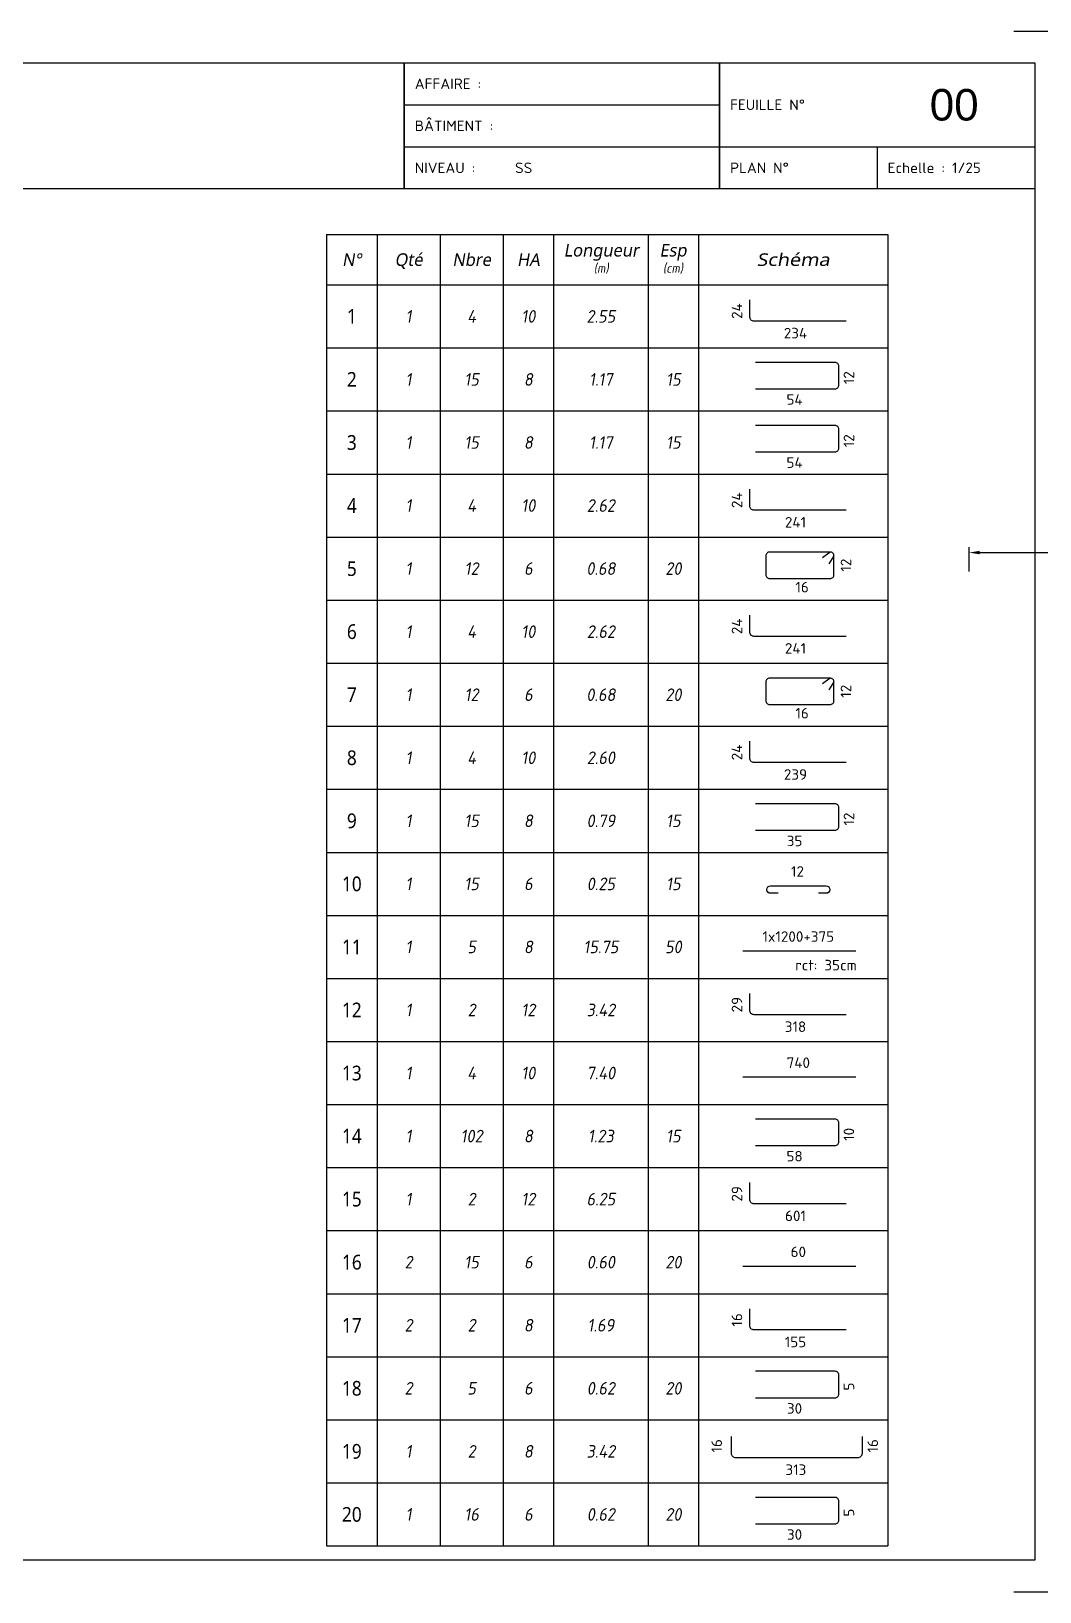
# Model space of a CAD drawing. Extents: x -10329 to 23244, y -15032 to -6928.
# Drawn here: x 16602 to 17082, y -9140 to -8398 of the extents above; entities that cross this region are included whole.
import ezdxf
from ezdxf.enums import TextEntityAlignment as Align

# ---------------------------------------------------------------- set-up
doc = ezdxf.new("R2010")
doc.units = 0
doc.layers.get('Defpoints').update_dxf_attribs({"color": 53})
for name, color, linetype in [('Format A4 - Ech 1.25 - Horizontal$0$PYC-CARTOUCHE', 7, 'Continuous'), ('PYC_Cotation', 11, 'Continuous'), ('Texte armatures', 7, 'Continuous')]:
    doc.layers.add(name, color=color, linetype=linetype)
doc.styles.add('Format A3 - Ech 1.25 - Horizontal$0$ARIAL', font='ARIAL.TTF')
doc.styles.add('Format A3 - Ech 1.25 - Horizontal$0$schéma', font='simplex.shx')
doc.styles.add('SGI_Tex_Cotes', font='ARIALN.TTF')
doc.styles.add('Tableau', font='romans.shx', dxfattribs={"width": 0.9, "oblique": 10})
doc.styles.add('Tableau2', font='trebuc.TTF', dxfattribs={"width": 0.9, "oblique": 10})
doc.dimstyles.new('SGI_Cot_Secondaire_25', dxfattribs={"dimscale": 0.5, "dimtxt": 15, "dimasz": 10, "dimexe": 5, "dimexo": 0, "dimgap": 3, "dimtad": 1, "dimdsep": 46, "dimtxsty": 'SGI_Tex_Cotes', "dimcen": 0, "dimclrd": 7, "dimclre": 7, "dimclrt": 7, "dimaunit": 2, "dimazin": 0, "dimtfac": 1, "dimtmove": 0, "dimatfit": 3, "dimfxl": 18, "dimfxlon": 1, "dimtolj": 1, "dimtzin": 0, "dimlwd": 25, "dimlwe": 25, "dimarcsym": 0})

# ---------------------------------------------------------------- blocks, each defined once
blk = doc.blocks.new('Designationbn')
for p, q in [((0, 24), (267, 24)), ((0, 24), (0, 0)), ((24, 24), (24, 0)), ((54, 24), (54, 0)), ((84, 24), (84, 0)), ((108, 24), (108, 0)), ((153, 24), (153, 0)), ((177, 24), (177, 0)), ((267, 24), (267, 0)), ((0, 0), (267, 0))]:
    blk.add_line(p, q)
at = {"style": 'Tableau2', "oblique": 10}
for s, p in [('N°', (12, 12)), ('Qté', (39, 12)), ('Nbre', (69, 12)), ('HA', (96, 12)), ('Longueur', (130.68, 16.49)), ('Esp', (164.83, 16.49))]:
    blk.add_text(s, height=6, dxfattribs=at).set_placement(p, align=Align.MIDDLE_CENTER)
at = {"oblique": 10}
for s, height, style, width, p in [('Schéma', 6, 'Tableau2', 1.2, (222, 12)), ('(m)', 4.5, 'Tableau', 0.9, (130.68, 7.96)), ('(cm)', 4.5, 'Tableau', 0.9, (164.83, 7.96))]:
    blk.add_text(s, height=height, dxfattribs=dict(at, style=style, width=width)).set_placement(p, align=Align.MIDDLE_CENTER)
blk = doc.blocks.new('1cr90bn')
for p, q in [((0, 0), (0, -30)), ((0, 0), (267, 0)), ((24, 0), (24, -30)), ((54, 0), (54, -30)), ((84, 0), (84, -30)), ((108, 0), (108, -30)), ((153, 0), (153, -30)), ((177, 0), (177, -30)), ((267, 0), (267, -30)), ((0, -30), (267, -30))]:
    blk.add_line(p, q)
blk.add_lwpolyline([(247.2, -17.25), (203.4, -17.25, -0.414214), (201.3, -15.15), (201.3, -7.14)], format="xyb")
at = {"style": 'Tableau2', "width": 0.9}
blk.add_attdef('NUMERO', text='', height=7, dxfattribs=at).set_placement((12, -15), align=Align.MIDDLE_CENTER)
at = {"style": 'Tableau', "oblique": 10, "width": 0.9}
for tag, p in [('QUANTITE', (39, -15)), ('NOMBRE', (69, -15)), ('DIAMETRE', (96, -15)), ('LONGUEUR', (130.5, -15)), ('ESPACEMENTS', (165, -15))]:
    blk.add_attdef(tag, text='', height=6, dxfattribs=at).set_placement(p, align=Align.MIDDLE_CENTER)
at = {"style": 'Tableau'}
blk.add_attdef('L1', text='', height=5, rotation=90, dxfattribs=at).set_placement((195.26, -12.47), align=Align.MIDDLE_CENTER)
blk.add_attdef('L2', text='', height=5, dxfattribs=at).set_placement((223.1, -22.96), align=Align.MIDDLE_CENTER)
blk = doc.blocks.new('Ubn')
for p, q in [((0, 0), (0, -30)), ((0, 0), (267, 0)), ((24, 0), (24, -30)), ((54, 0), (54, -30)), ((84, 0), (84, -30)), ((108, 0), (108, -30)), ((153, 0), (153, -30)), ((177, 0), (177, -30)), ((267, 0), (267, -30)), ((0, -30), (267, -30))]:
    blk.add_line(p, q)
blk.add_lwpolyline([(204.1, -19.5), (241.9, -19.5, 0.414214), (243.7, -17.7), (243.7, -8.7, 0.414214), (241.9, -6.9), (204.1, -6.9)], format="xyb")
at = {"style": 'Tableau2', "width": 0.9}
blk.add_attdef('NUMERO', text='', height=7, dxfattribs=at).set_placement((12, -15), align=Align.MIDDLE_CENTER)
at = {"style": 'Tableau', "oblique": 10, "width": 0.9}
for tag, p in [('QUANTITE', (39, -15)), ('NOMBRE', (69, -15)), ('DIAMETRE', (96, -15)), ('LONGUEUR', (130.5, -15)), ('ESPACEMENTS', (165, -15))]:
    blk.add_attdef(tag, text='', height=6, dxfattribs=at).set_placement(p, align=Align.MIDDLE_CENTER)
at = {"style": 'Tableau'}
blk.add_attdef('L3', text='', height=5, rotation=90, dxfattribs=at).set_placement((248.52, -14.17), align=Align.MIDDLE_CENTER)
blk.add_attdef('L2', text='', height=5, dxfattribs=at).set_placement((222.66, -24.57), align=Align.MIDDLE_CENTER)
blk = doc.blocks.new('Cadrebn')
for p, q in [((0, 0), (0, -30)), ((0, 0), (267, 0)), ((24, 0), (24, -30)), ((54, 0), (54, -30)), ((84, 0), (84, -30)), ((108, 0), (108, -30)), ((153, 0), (153, -30)), ((177, 0), (177, -30)), ((267, 0), (267, -30)), ((239.62, -7.11), (236.03, -9.84)), ((241.42, -8.91), (238.94, -12.67)), ((0, -30), (267, -30))]:
    blk.add_line(p, q)
blk.add_lwpolyline([(209.02, -8.91), (209.02, -17.91, 0.414214), (210.82, -19.71), (239.62, -19.71, 0.414214), (241.42, -17.91), (241.42, -8.91, 0.414214), (239.62, -7.11), (210.82, -7.11, 0.414214)], format="xyb", close=True)
at = {"style": 'Tableau2', "width": 0.9}
blk.add_attdef('NUMERO', text='', height=7, dxfattribs=at).set_placement((12, -15), align=Align.MIDDLE_CENTER)
at = {"style": 'Tableau', "oblique": 10, "width": 0.9}
for tag, p in [('QUANTITE', (39, -15)), ('NOMBRE', (69, -15)), ('DIAMETRE', (96, -15)), ('LONGUEUR', (130.5, -15)), ('ESPACEMENTS', (165, -15))]:
    blk.add_attdef(tag, text='', height=6, dxfattribs=at).set_placement(p, align=Align.MIDDLE_CENTER)
at = {"style": 'Tableau'}
blk.add_attdef('L3', text='', height=5, rotation=90, dxfattribs=at).set_placement((247.11, -13.34), align=Align.MIDDLE_CENTER)
blk.add_attdef('L2', text='', height=5, dxfattribs=at).set_placement((226.25, -23.81), align=Align.MIDDLE_CENTER)
blk = doc.blocks.new('Epinglebn')
for p, q in [((0, 0), (0, -30)), ((0, 0), (267, 0)), ((24, 0), (24, -30)), ((54, 0), (54, -30)), ((84, 0), (84, -30)), ((108, 0), (108, -30)), ((153, 0), (153, -30)), ((177, 0), (177, -30)), ((267, 0), (267, -30)), ((0, -30), (267, -30))]:
    blk.add_line(p, q)
blk.add_lwpolyline([(214.86, -19.5), (211.26, -19.5, -1), (211.26, -15.9), (237.66, -15.9, -1), (237.66, -19.5), (234.06, -19.5)], format="xyb")
at = {"style": 'Tableau'}
blk.add_attdef('L2', text='', height=5, dxfattribs=at).set_placement((224.07, -9.1), align=Align.MIDDLE_CENTER)
at = {"style": 'Tableau2', "width": 0.9}
blk.add_attdef('NUMERO', text='', height=7, dxfattribs=at).set_placement((12, -15), align=Align.MIDDLE_CENTER)
at = {"style": 'Tableau', "oblique": 10, "width": 0.9}
for tag, p in [('QUANTITE', (39, -15)), ('NOMBRE', (69, -15)), ('DIAMETRE', (96, -15)), ('LONGUEUR', (130.5, -15)), ('ESPACEMENTS', (165, -15))]:
    blk.add_attdef(tag, text='', height=6, dxfattribs=at).set_placement(p, align=Align.MIDDLE_CENTER)
blk = doc.blocks.new('Barre librebn')
for p, q in [((0, 0), (0, -30)), ((0, 0), (267, 0)), ((24, 0), (24, -30)), ((54, 0), (54, -30)), ((84, 0), (84, -30)), ((108, 0), (108, -30)), ((153, 0), (153, -30)), ((177, 0), (177, -30)), ((267, 0), (267, -30)), ((198.08, -16.88), (251.81, -16.88)), ((0, -30), (267, -30))]:
    blk.add_line(p, q)
at = {"style": 'Tableau2', "width": 0.9}
blk.add_attdef('NUMERO', text='', height=7, dxfattribs=at).set_placement((12, -15), align=Align.MIDDLE_CENTER)
at = {"style": 'Tableau', "oblique": 10, "width": 0.9}
for tag, p in [('QUANTITE', (39, -15)), ('NOMBRE', (69, -15)), ('DIAMETRE', (96, -15)), ('LONGUEUR', (130.5, -15)), ('ESPACEMENTS', (165, -15))]:
    blk.add_attdef(tag, text='', height=6, dxfattribs=at).set_placement(p, align=Align.MIDDLE_CENTER)
at = {"style": 'Tableau'}
blk.add_attdef('L2', text='', height=5, dxfattribs=at).set_placement((224.44, -10.08), align=Align.MIDDLE_CENTER)
blk = doc.blocks.new('2cr90bn')
for p, q in [((0, 0), (0, -30)), ((0, 0), (267, 0)), ((24, 0), (24, -30)), ((54, 0), (54, -30)), ((84, 0), (84, -30)), ((108, 0), (108, -30)), ((153, 0), (153, -30)), ((177, 0), (177, -30)), ((267, 0), (267, -30)), ((0, -30), (267, -30))]:
    blk.add_line(p, q)
blk.add_lwpolyline([(254.77, -8.01), (254.77, -16.02, -0.414214), (252.67, -18.12), (194.77, -18.12, -0.414214), (192.67, -16.02), (192.67, -8.01)], format="xyb")
at = {"style": 'Tableau2', "width": 0.9}
blk.add_attdef('NUMERO', text='', height=7, dxfattribs=at).set_placement((12, -15), align=Align.MIDDLE_CENTER)
at = {"style": 'Tableau', "oblique": 10, "width": 0.9}
for tag, p in [('QUANTITE', (39, -15)), ('NOMBRE', (69, -15)), ('DIAMETRE', (96, -15)), ('LONGUEUR', (130.5, -15)), ('ESPACEMENTS', (165, -15))]:
    blk.add_attdef(tag, text='', height=6, dxfattribs=at).set_placement(p, align=Align.MIDDLE_CENTER)
at = {"style": 'Tableau'}
for tag, p in [('L1', (185.61, -12.37)), ('L3', (259.87, -12.39))]:
    blk.add_attdef(tag, text='', height=5, rotation=90, dxfattribs=at).set_placement(p, align=Align.MIDDLE_CENTER)
blk.add_attdef('L2', text='', height=5, dxfattribs=at).set_placement((223.27, -23.74), align=Align.MIDDLE_CENTER)
blk = doc.blocks.new('*D169')
at = {"layer": 'Defpoints', "color": 0, "transparency": 16777216}
for p in [(17208.49, -8645.89), (17048.49, -8657.22), (17208.49, -8657.22)]:
    blk.add_point(p, dxfattribs=at)
at = {"layer": 'PYC_Cotation', "color": 7, "linetype": 'Continuous', "lineweight": 25, "transparency": 16777216}
for p, q in [((17048.49, -8654.89), (17048.49, -8643.39)), ((17053.49, -8645.89), (17203.49, -8645.89)), ((17208.49, -8654.89), (17208.49, -8643.39))]:
    blk.add_line(p, q, dxfattribs=at)
at = {"layer": 'PYC_Cotation', "color": 7, "transparency": 16777216}
for points in [[(17053.49, -8645.06), (17053.49, -8646.72), (17048.49, -8645.89)], [(17203.49, -8645.06), (17203.49, -8646.72), (17208.49, -8645.89)]]:
    blk.add_solid(points, dxfattribs=at)
at = {"layer": 'PYC_Cotation', "color": 7, "transparency": 16777216, "insert": (17128.49, -8640.56), "char_height": 7.5, "attachment_point": 5, "style": 'SGI_Tex_Cotes'}
blk.add_mtext('\\A1;8x20', dxfattribs=at)

msp = doc.modelspace()

# ---------------------------------------------------------------- linework, layer by layer
at = {"layer": 'Format A4 - Ech 1.25 - Horizontal$0$PYC-CARTOUCHE'}
for p, q in [((16779.73, -8432.83), (16929.73, -8432.83)), ((16779.73, -8452.83), (16929.73, -8452.83)), ((16929.73, -8452.83), (17079.73, -8452.83)), ((17004.73, -8452.83), (17004.73, -8472.83))]:
    msp.add_line(p, q, dxfattribs=at)
for points in [[(17069.73, -8397.83), (17094.73, -8397.83), (17094.73, -8422.83)], [(17069.73, -9140.33), (17094.73, -9140.33), (17094.73, -9115.33)]]:
    msp.add_lwpolyline(points, dxfattribs=at)
for points in [[(16059.73, -8412.83), (17079.73, -8412.83), (17079.73, -9125.33), (16059.73, -9125.33)], [(16229.73, -8412.83), (16779.73, -8412.83), (16779.73, -8472.83), (16229.73, -8472.83)], [(16779.73, -8412.83), (16929.73, -8412.83), (16929.73, -8472.83), (16779.73, -8472.83)], [(16929.73, -8412.83), (17079.73, -8412.83), (17079.73, -8472.83), (16929.73, -8472.83)]]:
    msp.add_lwpolyline(points, close=True, dxfattribs=at)

# ---------------------------------------------------------------- block references
at = {"layer": 'Texte armatures'}
msp.add_blockref('Designationbn', (16742.78, -8518.511), dxfattribs=at)
at = {"layer": 'Texte armatures', "color": 0}
ref = msp.add_blockref('1cr90bn', (16742.78, -8518.511), dxfattribs=at)
ref.add_attrib('NUMERO', '1', dxfattribs={"layer": '0', "color": 0, "height": 7, "style": 'Tableau2', "width": 0.9}).set_placement((16754.78, -8533.511), align=Align.MIDDLE_CENTER)
ref.add_attrib('QUANTITE', '1', dxfattribs={"layer": '0', "color": 0, "height": 6, "style": 'Tableau', "oblique": 10, "width": 0.9}).set_placement((16781.78, -8533.511), align=Align.MIDDLE_CENTER)
ref.add_attrib('NOMBRE', '4', dxfattribs={"layer": '0', "color": 0, "height": 6, "style": 'Tableau', "oblique": 10, "width": 0.9}).set_placement((16811.78, -8533.511), align=Align.MIDDLE_CENTER)
ref.add_attrib('DIAMETRE', '10', dxfattribs={"layer": '0', "color": 0, "height": 6, "style": 'Tableau', "oblique": 10, "width": 0.9}).set_placement((16838.78, -8533.511), align=Align.MIDDLE_CENTER)
ref.add_attrib('LONGUEUR', '2.55', dxfattribs={"layer": '0', "color": 0, "height": 6, "style": 'Tableau', "oblique": 10, "width": 0.9}).set_placement((16873.28, -8533.511), align=Align.MIDDLE_CENTER)
ref.add_attrib('L1', '24', dxfattribs={"layer": '0', "color": 0, "height": 5, "rotation": 90, "style": 'Tableau'}).set_placement((16938.036, -8530.983), align=Align.MIDDLE_CENTER)
ref.add_attrib('L2', '234', dxfattribs={"layer": '0', "color": 0, "height": 5, "style": 'Tableau'}).set_placement((16965.877, -8541.467), align=Align.MIDDLE_CENTER)
ref = msp.add_blockref('Ubn', (16742.78, -8548.511), dxfattribs=at)
ref.add_attrib('NUMERO', '2', dxfattribs={"layer": '0', "color": 0, "height": 7, "style": 'Tableau2', "width": 0.9}).set_placement((16754.78, -8563.511), align=Align.MIDDLE_CENTER)
ref.add_attrib('QUANTITE', '1', dxfattribs={"layer": '0', "color": 0, "height": 6, "style": 'Tableau', "oblique": 10, "width": 0.9}).set_placement((16781.78, -8563.511), align=Align.MIDDLE_CENTER)
ref.add_attrib('NOMBRE', '15', dxfattribs={"layer": '0', "color": 0, "height": 6, "style": 'Tableau', "oblique": 10, "width": 0.9}).set_placement((16811.78, -8563.511), align=Align.MIDDLE_CENTER)
ref.add_attrib('DIAMETRE', '8', dxfattribs={"layer": '0', "color": 0, "height": 6, "style": 'Tableau', "oblique": 10, "width": 0.9}).set_placement((16838.78, -8563.511), align=Align.MIDDLE_CENTER)
ref.add_attrib('LONGUEUR', '1.17', dxfattribs={"layer": '0', "color": 0, "height": 6, "style": 'Tableau', "oblique": 10, "width": 0.9}).set_placement((16873.28, -8563.511), align=Align.MIDDLE_CENTER)
ref.add_attrib('ESPACEMENTS', '15', dxfattribs={"layer": '0', "color": 0, "height": 6, "style": 'Tableau', "oblique": 10, "width": 0.9}).set_placement((16907.78, -8563.511), align=Align.MIDDLE_CENTER)
ref.add_attrib('L2', '54', dxfattribs={"layer": '0', "color": 0, "height": 5, "style": 'Tableau'}).set_placement((16965.436, -8573.085), align=Align.MIDDLE_CENTER)
ref.add_attrib('L3', '12', dxfattribs={"layer": '0', "color": 0, "height": 5, "rotation": 90, "style": 'Tableau'}).set_placement((16991.301, -8562.676), align=Align.MIDDLE_CENTER)
ref = msp.add_blockref('Ubn', (16742.78, -8578.511), dxfattribs=at)
ref.add_attrib('NUMERO', '3', dxfattribs={"layer": '0', "color": 0, "height": 7, "style": 'Tableau2', "width": 0.9}).set_placement((16754.78, -8593.511), align=Align.MIDDLE_CENTER)
ref.add_attrib('QUANTITE', '1', dxfattribs={"layer": '0', "color": 0, "height": 6, "style": 'Tableau', "oblique": 10, "width": 0.9}).set_placement((16781.78, -8593.511), align=Align.MIDDLE_CENTER)
ref.add_attrib('NOMBRE', '15', dxfattribs={"layer": '0', "color": 0, "height": 6, "style": 'Tableau', "oblique": 10, "width": 0.9}).set_placement((16811.78, -8593.511), align=Align.MIDDLE_CENTER)
ref.add_attrib('DIAMETRE', '8', dxfattribs={"layer": '0', "color": 0, "height": 6, "style": 'Tableau', "oblique": 10, "width": 0.9}).set_placement((16838.78, -8593.511), align=Align.MIDDLE_CENTER)
ref.add_attrib('LONGUEUR', '1.17', dxfattribs={"layer": '0', "color": 0, "height": 6, "style": 'Tableau', "oblique": 10, "width": 0.9}).set_placement((16873.28, -8593.511), align=Align.MIDDLE_CENTER)
ref.add_attrib('ESPACEMENTS', '15', dxfattribs={"layer": '0', "color": 0, "height": 6, "style": 'Tableau', "oblique": 10, "width": 0.9}).set_placement((16907.78, -8593.511), align=Align.MIDDLE_CENTER)
ref.add_attrib('L2', '54', dxfattribs={"layer": '0', "color": 0, "height": 5, "style": 'Tableau'}).set_placement((16965.436, -8603.085), align=Align.MIDDLE_CENTER)
ref.add_attrib('L3', '12', dxfattribs={"layer": '0', "color": 0, "height": 5, "rotation": 90, "style": 'Tableau'}).set_placement((16991.301, -8592.676), align=Align.MIDDLE_CENTER)
ref = msp.add_blockref('1cr90bn', (16742.78, -8608.511), dxfattribs=at)
ref.add_attrib('NUMERO', '4', dxfattribs={"layer": '0', "color": 0, "height": 7, "style": 'Tableau2', "width": 0.9}).set_placement((16754.78, -8623.511), align=Align.MIDDLE_CENTER)
ref.add_attrib('QUANTITE', '1', dxfattribs={"layer": '0', "color": 0, "height": 6, "style": 'Tableau', "oblique": 10, "width": 0.9}).set_placement((16781.78, -8623.511), align=Align.MIDDLE_CENTER)
ref.add_attrib('NOMBRE', '4', dxfattribs={"layer": '0', "color": 0, "height": 6, "style": 'Tableau', "oblique": 10, "width": 0.9}).set_placement((16811.78, -8623.511), align=Align.MIDDLE_CENTER)
ref.add_attrib('DIAMETRE', '10', dxfattribs={"layer": '0', "color": 0, "height": 6, "style": 'Tableau', "oblique": 10, "width": 0.9}).set_placement((16838.78, -8623.511), align=Align.MIDDLE_CENTER)
ref.add_attrib('LONGUEUR', '2.62', dxfattribs={"layer": '0', "color": 0, "height": 6, "style": 'Tableau', "oblique": 10, "width": 0.9}).set_placement((16873.28, -8623.511), align=Align.MIDDLE_CENTER)
ref.add_attrib('L1', '24', dxfattribs={"layer": '0', "color": 0, "height": 5, "rotation": 90, "style": 'Tableau'}).set_placement((16938.036, -8620.983), align=Align.MIDDLE_CENTER)
ref.add_attrib('L2', '241', dxfattribs={"layer": '0', "color": 0, "height": 5, "style": 'Tableau'}).set_placement((16965.877, -8631.467), align=Align.MIDDLE_CENTER)
ref = msp.add_blockref('Cadrebn', (16742.78, -8638.511), dxfattribs=at)
ref.add_attrib('NUMERO', '5', dxfattribs={"layer": '0', "color": 0, "height": 7, "style": 'Tableau2', "width": 0.9}).set_placement((16754.78, -8653.511), align=Align.MIDDLE_CENTER)
ref.add_attrib('QUANTITE', '1', dxfattribs={"layer": '0', "color": 0, "height": 6, "style": 'Tableau', "oblique": 10, "width": 0.9}).set_placement((16781.78, -8653.511), align=Align.MIDDLE_CENTER)
ref.add_attrib('NOMBRE', '12', dxfattribs={"layer": '0', "color": 0, "height": 6, "style": 'Tableau', "oblique": 10, "width": 0.9}).set_placement((16811.78, -8653.511), align=Align.MIDDLE_CENTER)
ref.add_attrib('DIAMETRE', '6', dxfattribs={"layer": '0', "color": 0, "height": 6, "style": 'Tableau', "oblique": 10, "width": 0.9}).set_placement((16838.78, -8653.511), align=Align.MIDDLE_CENTER)
ref.add_attrib('LONGUEUR', '0.68', dxfattribs={"layer": '0', "color": 0, "height": 6, "style": 'Tableau', "oblique": 10, "width": 0.9}).set_placement((16873.28, -8653.511), align=Align.MIDDLE_CENTER)
ref.add_attrib('ESPACEMENTS', '20', dxfattribs={"layer": '0', "color": 0, "height": 6, "style": 'Tableau', "oblique": 10, "width": 0.9}).set_placement((16907.78, -8653.511), align=Align.MIDDLE_CENTER)
ref.add_attrib('L2', '16', dxfattribs={"layer": '0', "color": 0, "height": 5, "style": 'Tableau'}).set_placement((16969.032, -8662.318), align=Align.MIDDLE_CENTER)
ref.add_attrib('L3', '12', dxfattribs={"layer": '0', "color": 0, "height": 5, "rotation": 90, "style": 'Tableau'}).set_placement((16989.891, -8651.856), align=Align.MIDDLE_CENTER)
ref = msp.add_blockref('1cr90bn', (16742.78, -8668.511), dxfattribs=at)
ref.add_attrib('NUMERO', '6', dxfattribs={"layer": '0', "color": 0, "height": 7, "style": 'Tableau2', "width": 0.9}).set_placement((16754.78, -8683.511), align=Align.MIDDLE_CENTER)
ref.add_attrib('QUANTITE', '1', dxfattribs={"layer": '0', "color": 0, "height": 6, "style": 'Tableau', "oblique": 10, "width": 0.9}).set_placement((16781.78, -8683.511), align=Align.MIDDLE_CENTER)
ref.add_attrib('NOMBRE', '4', dxfattribs={"layer": '0', "color": 0, "height": 6, "style": 'Tableau', "oblique": 10, "width": 0.9}).set_placement((16811.78, -8683.511), align=Align.MIDDLE_CENTER)
ref.add_attrib('DIAMETRE', '10', dxfattribs={"layer": '0', "color": 0, "height": 6, "style": 'Tableau', "oblique": 10, "width": 0.9}).set_placement((16838.78, -8683.511), align=Align.MIDDLE_CENTER)
ref.add_attrib('LONGUEUR', '2.62', dxfattribs={"layer": '0', "color": 0, "height": 6, "style": 'Tableau', "oblique": 10, "width": 0.9}).set_placement((16873.28, -8683.511), align=Align.MIDDLE_CENTER)
ref.add_attrib('L1', '24', dxfattribs={"layer": '0', "color": 0, "height": 5, "rotation": 90, "style": 'Tableau'}).set_placement((16938.036, -8680.983), align=Align.MIDDLE_CENTER)
ref.add_attrib('L2', '241', dxfattribs={"layer": '0', "color": 0, "height": 5, "style": 'Tableau'}).set_placement((16965.877, -8691.467), align=Align.MIDDLE_CENTER)
ref = msp.add_blockref('Cadrebn', (16742.78, -8698.511), dxfattribs=at)
ref.add_attrib('NUMERO', '7', dxfattribs={"layer": '0', "color": 0, "height": 7, "style": 'Tableau2', "width": 0.9}).set_placement((16754.78, -8713.511), align=Align.MIDDLE_CENTER)
ref.add_attrib('QUANTITE', '1', dxfattribs={"layer": '0', "color": 0, "height": 6, "style": 'Tableau', "oblique": 10, "width": 0.9}).set_placement((16781.78, -8713.511), align=Align.MIDDLE_CENTER)
ref.add_attrib('NOMBRE', '12', dxfattribs={"layer": '0', "color": 0, "height": 6, "style": 'Tableau', "oblique": 10, "width": 0.9}).set_placement((16811.78, -8713.511), align=Align.MIDDLE_CENTER)
ref.add_attrib('DIAMETRE', '6', dxfattribs={"layer": '0', "color": 0, "height": 6, "style": 'Tableau', "oblique": 10, "width": 0.9}).set_placement((16838.78, -8713.511), align=Align.MIDDLE_CENTER)
ref.add_attrib('LONGUEUR', '0.68', dxfattribs={"layer": '0', "color": 0, "height": 6, "style": 'Tableau', "oblique": 10, "width": 0.9}).set_placement((16873.28, -8713.511), align=Align.MIDDLE_CENTER)
ref.add_attrib('ESPACEMENTS', '20', dxfattribs={"layer": '0', "color": 0, "height": 6, "style": 'Tableau', "oblique": 10, "width": 0.9}).set_placement((16907.78, -8713.511), align=Align.MIDDLE_CENTER)
ref.add_attrib('L2', '16', dxfattribs={"layer": '0', "color": 0, "height": 5, "style": 'Tableau'}).set_placement((16969.032, -8722.318), align=Align.MIDDLE_CENTER)
ref.add_attrib('L3', '12', dxfattribs={"layer": '0', "color": 0, "height": 5, "rotation": 90, "style": 'Tableau'}).set_placement((16989.891, -8711.856), align=Align.MIDDLE_CENTER)
ref = msp.add_blockref('1cr90bn', (16742.78, -8728.511), dxfattribs=at)
ref.add_attrib('NUMERO', '8', dxfattribs={"layer": '0', "color": 0, "height": 7, "style": 'Tableau2', "width": 0.9}).set_placement((16754.78, -8743.511), align=Align.MIDDLE_CENTER)
ref.add_attrib('QUANTITE', '1', dxfattribs={"layer": '0', "color": 0, "height": 6, "style": 'Tableau', "oblique": 10, "width": 0.9}).set_placement((16781.78, -8743.511), align=Align.MIDDLE_CENTER)
ref.add_attrib('NOMBRE', '4', dxfattribs={"layer": '0', "color": 0, "height": 6, "style": 'Tableau', "oblique": 10, "width": 0.9}).set_placement((16811.78, -8743.511), align=Align.MIDDLE_CENTER)
ref.add_attrib('DIAMETRE', '10', dxfattribs={"layer": '0', "color": 0, "height": 6, "style": 'Tableau', "oblique": 10, "width": 0.9}).set_placement((16838.78, -8743.511), align=Align.MIDDLE_CENTER)
ref.add_attrib('LONGUEUR', '2.60', dxfattribs={"layer": '0', "color": 0, "height": 6, "style": 'Tableau', "oblique": 10, "width": 0.9}).set_placement((16873.28, -8743.511), align=Align.MIDDLE_CENTER)
ref.add_attrib('L1', '24', dxfattribs={"layer": '0', "color": 0, "height": 5, "rotation": 90, "style": 'Tableau'}).set_placement((16938.036, -8740.983), align=Align.MIDDLE_CENTER)
ref.add_attrib('L2', '239', dxfattribs={"layer": '0', "color": 0, "height": 5, "style": 'Tableau'}).set_placement((16965.877, -8751.467), align=Align.MIDDLE_CENTER)
ref = msp.add_blockref('Ubn', (16742.78, -8758.511), dxfattribs=at)
ref.add_attrib('NUMERO', '9', dxfattribs={"layer": '0', "color": 0, "height": 7, "style": 'Tableau2', "width": 0.9}).set_placement((16754.78, -8773.511), align=Align.MIDDLE_CENTER)
ref.add_attrib('QUANTITE', '1', dxfattribs={"layer": '0', "color": 0, "height": 6, "style": 'Tableau', "oblique": 10, "width": 0.9}).set_placement((16781.78, -8773.511), align=Align.MIDDLE_CENTER)
ref.add_attrib('NOMBRE', '15', dxfattribs={"layer": '0', "color": 0, "height": 6, "style": 'Tableau', "oblique": 10, "width": 0.9}).set_placement((16811.78, -8773.511), align=Align.MIDDLE_CENTER)
ref.add_attrib('DIAMETRE', '8', dxfattribs={"layer": '0', "color": 0, "height": 6, "style": 'Tableau', "oblique": 10, "width": 0.9}).set_placement((16838.78, -8773.511), align=Align.MIDDLE_CENTER)
ref.add_attrib('LONGUEUR', '0.79', dxfattribs={"layer": '0', "color": 0, "height": 6, "style": 'Tableau', "oblique": 10, "width": 0.9}).set_placement((16873.28, -8773.511), align=Align.MIDDLE_CENTER)
ref.add_attrib('ESPACEMENTS', '15', dxfattribs={"layer": '0', "color": 0, "height": 6, "style": 'Tableau', "oblique": 10, "width": 0.9}).set_placement((16907.78, -8773.511), align=Align.MIDDLE_CENTER)
ref.add_attrib('L2', '35', dxfattribs={"layer": '0', "color": 0, "height": 5, "style": 'Tableau'}).set_placement((16965.436, -8783.085), align=Align.MIDDLE_CENTER)
ref.add_attrib('L3', '12', dxfattribs={"layer": '0', "color": 0, "height": 5, "rotation": 90, "style": 'Tableau'}).set_placement((16991.301, -8772.676), align=Align.MIDDLE_CENTER)
ref = msp.add_blockref('Epinglebn', (16742.78, -8788.511), dxfattribs=at)
ref.add_attrib('NUMERO', '10', dxfattribs={"layer": '0', "color": 0, "height": 7, "style": 'Tableau2', "width": 0.9}).set_placement((16754.78, -8803.511), align=Align.MIDDLE_CENTER)
ref.add_attrib('QUANTITE', '1', dxfattribs={"layer": '0', "color": 0, "height": 6, "style": 'Tableau', "oblique": 10, "width": 0.9}).set_placement((16781.78, -8803.511), align=Align.MIDDLE_CENTER)
ref.add_attrib('NOMBRE', '15', dxfattribs={"layer": '0', "color": 0, "height": 6, "style": 'Tableau', "oblique": 10, "width": 0.9}).set_placement((16811.78, -8803.511), align=Align.MIDDLE_CENTER)
ref.add_attrib('DIAMETRE', '6', dxfattribs={"layer": '0', "color": 0, "height": 6, "style": 'Tableau', "oblique": 10, "width": 0.9}).set_placement((16838.78, -8803.511), align=Align.MIDDLE_CENTER)
ref.add_attrib('LONGUEUR', '0.25', dxfattribs={"layer": '0', "color": 0, "height": 6, "style": 'Tableau', "oblique": 10, "width": 0.9}).set_placement((16873.28, -8803.511), align=Align.MIDDLE_CENTER)
ref.add_attrib('ESPACEMENTS', '15', dxfattribs={"layer": '0', "color": 0, "height": 6, "style": 'Tableau', "oblique": 10, "width": 0.9}).set_placement((16907.78, -8803.511), align=Align.MIDDLE_CENTER)
ref.add_attrib('L2', '12', dxfattribs={"layer": '0', "color": 0, "height": 5, "style": 'Tableau'}).set_placement((16966.849, -8797.611), align=Align.MIDDLE_CENTER)
ref = msp.add_blockref('Barre librebn', (16742.78, -8818.511), dxfattribs=at)
ref.add_attrib('NUMERO', '11', dxfattribs={"layer": '0', "color": 0, "height": 7, "style": 'Tableau2', "width": 0.9}).set_placement((16754.78, -8833.511), align=Align.MIDDLE_CENTER)
ref.add_attrib('QUANTITE', '1', dxfattribs={"layer": '0', "color": 0, "height": 6, "style": 'Tableau', "oblique": 10, "width": 0.9}).set_placement((16781.78, -8833.511), align=Align.MIDDLE_CENTER)
ref.add_attrib('NOMBRE', '5', dxfattribs={"layer": '0', "color": 0, "height": 6, "style": 'Tableau', "oblique": 10, "width": 0.9}).set_placement((16811.78, -8833.511), align=Align.MIDDLE_CENTER)
ref.add_attrib('DIAMETRE', '8', dxfattribs={"layer": '0', "color": 0, "height": 6, "style": 'Tableau', "oblique": 10, "width": 0.9}).set_placement((16838.78, -8833.511), align=Align.MIDDLE_CENTER)
ref.add_attrib('LONGUEUR', '15.75', dxfattribs={"layer": '0', "color": 0, "height": 6, "style": 'Tableau', "oblique": 10, "width": 0.9}).set_placement((16873.28, -8833.511), align=Align.MIDDLE_CENTER)
ref.add_attrib('ESPACEMENTS', '50', dxfattribs={"layer": '0', "color": 0, "height": 6, "style": 'Tableau', "oblique": 10, "width": 0.9}).set_placement((16907.78, -8833.511), align=Align.MIDDLE_CENTER)
ref.add_attrib('L2', '1x1200+375', dxfattribs={"layer": '0', "color": 0, "height": 5, "style": 'Tableau'}).set_placement((16967.223, -8828.589), align=Align.MIDDLE_CENTER)
ref = msp.add_blockref('1cr90bn', (16742.78, -8848.511), dxfattribs=at)
ref.add_attrib('NUMERO', '12', dxfattribs={"layer": '0', "color": 0, "height": 7, "style": 'Tableau2', "width": 0.9}).set_placement((16754.78, -8863.511), align=Align.MIDDLE_CENTER)
ref.add_attrib('QUANTITE', '1', dxfattribs={"layer": '0', "color": 0, "height": 6, "style": 'Tableau', "oblique": 10, "width": 0.9}).set_placement((16781.78, -8863.511), align=Align.MIDDLE_CENTER)
ref.add_attrib('NOMBRE', '2', dxfattribs={"layer": '0', "color": 0, "height": 6, "style": 'Tableau', "oblique": 10, "width": 0.9}).set_placement((16811.78, -8863.511), align=Align.MIDDLE_CENTER)
ref.add_attrib('DIAMETRE', '12', dxfattribs={"layer": '0', "color": 0, "height": 6, "style": 'Tableau', "oblique": 10, "width": 0.9}).set_placement((16838.78, -8863.511), align=Align.MIDDLE_CENTER)
ref.add_attrib('LONGUEUR', '3.42', dxfattribs={"layer": '0', "color": 0, "height": 6, "style": 'Tableau', "oblique": 10, "width": 0.9}).set_placement((16873.28, -8863.511), align=Align.MIDDLE_CENTER)
ref.add_attrib('L1', '29', dxfattribs={"layer": '0', "color": 0, "height": 5, "rotation": 90, "style": 'Tableau'}).set_placement((16938.036, -8860.983), align=Align.MIDDLE_CENTER)
ref.add_attrib('L2', '318', dxfattribs={"layer": '0', "color": 0, "height": 5, "style": 'Tableau'}).set_placement((16965.877, -8871.467), align=Align.MIDDLE_CENTER)
ref = msp.add_blockref('Barre librebn', (16742.78, -8878.511), dxfattribs=at)
ref.add_attrib('NUMERO', '13', dxfattribs={"layer": '0', "color": 0, "height": 7, "style": 'Tableau2', "width": 0.9}).set_placement((16754.78, -8893.511), align=Align.MIDDLE_CENTER)
ref.add_attrib('QUANTITE', '1', dxfattribs={"layer": '0', "color": 0, "height": 6, "style": 'Tableau', "oblique": 10, "width": 0.9}).set_placement((16781.78, -8893.511), align=Align.MIDDLE_CENTER)
ref.add_attrib('NOMBRE', '4', dxfattribs={"layer": '0', "color": 0, "height": 6, "style": 'Tableau', "oblique": 10, "width": 0.9}).set_placement((16811.78, -8893.511), align=Align.MIDDLE_CENTER)
ref.add_attrib('DIAMETRE', '10', dxfattribs={"layer": '0', "color": 0, "height": 6, "style": 'Tableau', "oblique": 10, "width": 0.9}).set_placement((16838.78, -8893.511), align=Align.MIDDLE_CENTER)
ref.add_attrib('LONGUEUR', '7.40', dxfattribs={"layer": '0', "color": 0, "height": 6, "style": 'Tableau', "oblique": 10, "width": 0.9}).set_placement((16873.28, -8893.511), align=Align.MIDDLE_CENTER)
ref.add_attrib('L2', '740', dxfattribs={"layer": '0', "color": 0, "height": 5, "style": 'Tableau'}).set_placement((16967.223, -8888.589), align=Align.MIDDLE_CENTER)
ref = msp.add_blockref('Ubn', (16742.78, -8908.511), dxfattribs=at)
ref.add_attrib('NUMERO', '14', dxfattribs={"layer": '0', "color": 0, "height": 7, "style": 'Tableau2', "width": 0.9}).set_placement((16754.78, -8923.511), align=Align.MIDDLE_CENTER)
ref.add_attrib('QUANTITE', '1', dxfattribs={"layer": '0', "color": 0, "height": 6, "style": 'Tableau', "oblique": 10, "width": 0.9}).set_placement((16781.78, -8923.511), align=Align.MIDDLE_CENTER)
ref.add_attrib('NOMBRE', '102', dxfattribs={"layer": '0', "color": 0, "height": 6, "style": 'Tableau', "oblique": 10, "width": 0.9}).set_placement((16811.78, -8923.511), align=Align.MIDDLE_CENTER)
ref.add_attrib('DIAMETRE', '8', dxfattribs={"layer": '0', "color": 0, "height": 6, "style": 'Tableau', "oblique": 10, "width": 0.9}).set_placement((16838.78, -8923.511), align=Align.MIDDLE_CENTER)
ref.add_attrib('LONGUEUR', '1.23', dxfattribs={"layer": '0', "color": 0, "height": 6, "style": 'Tableau', "oblique": 10, "width": 0.9}).set_placement((16873.28, -8923.511), align=Align.MIDDLE_CENTER)
ref.add_attrib('ESPACEMENTS', '15', dxfattribs={"layer": '0', "color": 0, "height": 6, "style": 'Tableau', "oblique": 10, "width": 0.9}).set_placement((16907.78, -8923.511), align=Align.MIDDLE_CENTER)
ref.add_attrib('L2', '58', dxfattribs={"layer": '0', "color": 0, "height": 5, "style": 'Tableau'}).set_placement((16965.436, -8933.085), align=Align.MIDDLE_CENTER)
ref.add_attrib('L3', '10', dxfattribs={"layer": '0', "color": 0, "height": 5, "rotation": 90, "style": 'Tableau'}).set_placement((16991.301, -8922.676), align=Align.MIDDLE_CENTER)
ref = msp.add_blockref('1cr90bn', (16742.78, -8938.511), dxfattribs=at)
ref.add_attrib('NUMERO', '15', dxfattribs={"layer": '0', "color": 0, "height": 7, "style": 'Tableau2', "width": 0.9}).set_placement((16754.78, -8953.511), align=Align.MIDDLE_CENTER)
ref.add_attrib('QUANTITE', '1', dxfattribs={"layer": '0', "color": 0, "height": 6, "style": 'Tableau', "oblique": 10, "width": 0.9}).set_placement((16781.78, -8953.511), align=Align.MIDDLE_CENTER)
ref.add_attrib('NOMBRE', '2', dxfattribs={"layer": '0', "color": 0, "height": 6, "style": 'Tableau', "oblique": 10, "width": 0.9}).set_placement((16811.78, -8953.511), align=Align.MIDDLE_CENTER)
ref.add_attrib('DIAMETRE', '12', dxfattribs={"layer": '0', "color": 0, "height": 6, "style": 'Tableau', "oblique": 10, "width": 0.9}).set_placement((16838.78, -8953.511), align=Align.MIDDLE_CENTER)
ref.add_attrib('LONGUEUR', '6.25', dxfattribs={"layer": '0', "color": 0, "height": 6, "style": 'Tableau', "oblique": 10, "width": 0.9}).set_placement((16873.28, -8953.511), align=Align.MIDDLE_CENTER)
ref.add_attrib('L1', '29', dxfattribs={"layer": '0', "color": 0, "height": 5, "rotation": 90, "style": 'Tableau'}).set_placement((16938.036, -8950.983), align=Align.MIDDLE_CENTER)
ref.add_attrib('L2', '601', dxfattribs={"layer": '0', "color": 0, "height": 5, "style": 'Tableau'}).set_placement((16965.877, -8961.467), align=Align.MIDDLE_CENTER)
ref = msp.add_blockref('Barre librebn', (16742.78, -8968.511), dxfattribs=at)
ref.add_attrib('NUMERO', '16', dxfattribs={"layer": '0', "color": 0, "height": 7, "style": 'Tableau2', "width": 0.9}).set_placement((16754.78, -8983.511), align=Align.MIDDLE_CENTER)
ref.add_attrib('QUANTITE', '2', dxfattribs={"layer": '0', "color": 0, "height": 6, "style": 'Tableau', "oblique": 10, "width": 0.9}).set_placement((16781.78, -8983.511), align=Align.MIDDLE_CENTER)
ref.add_attrib('NOMBRE', '15', dxfattribs={"layer": '0', "color": 0, "height": 6, "style": 'Tableau', "oblique": 10, "width": 0.9}).set_placement((16811.78, -8983.511), align=Align.MIDDLE_CENTER)
ref.add_attrib('DIAMETRE', '6', dxfattribs={"layer": '0', "color": 0, "height": 6, "style": 'Tableau', "oblique": 10, "width": 0.9}).set_placement((16838.78, -8983.511), align=Align.MIDDLE_CENTER)
ref.add_attrib('LONGUEUR', '0.60', dxfattribs={"layer": '0', "color": 0, "height": 6, "style": 'Tableau', "oblique": 10, "width": 0.9}).set_placement((16873.28, -8983.511), align=Align.MIDDLE_CENTER)
ref.add_attrib('ESPACEMENTS', '20', dxfattribs={"layer": '0', "color": 0, "height": 6, "style": 'Tableau', "oblique": 10, "width": 0.9}).set_placement((16907.78, -8983.511), align=Align.MIDDLE_CENTER)
ref.add_attrib('L2', '60', dxfattribs={"layer": '0', "color": 0, "height": 5, "style": 'Tableau'}).set_placement((16967.223, -8978.589), align=Align.MIDDLE_CENTER)
ref = msp.add_blockref('1cr90bn', (16742.78, -8998.511), dxfattribs=at)
ref.add_attrib('NUMERO', '17', dxfattribs={"layer": '0', "color": 0, "height": 7, "style": 'Tableau2', "width": 0.9}).set_placement((16754.78, -9013.511), align=Align.MIDDLE_CENTER)
ref.add_attrib('QUANTITE', '2', dxfattribs={"layer": '0', "color": 0, "height": 6, "style": 'Tableau', "oblique": 10, "width": 0.9}).set_placement((16781.78, -9013.511), align=Align.MIDDLE_CENTER)
ref.add_attrib('NOMBRE', '2', dxfattribs={"layer": '0', "color": 0, "height": 6, "style": 'Tableau', "oblique": 10, "width": 0.9}).set_placement((16811.78, -9013.511), align=Align.MIDDLE_CENTER)
ref.add_attrib('DIAMETRE', '8', dxfattribs={"layer": '0', "color": 0, "height": 6, "style": 'Tableau', "oblique": 10, "width": 0.9}).set_placement((16838.78, -9013.511), align=Align.MIDDLE_CENTER)
ref.add_attrib('LONGUEUR', '1.69', dxfattribs={"layer": '0', "color": 0, "height": 6, "style": 'Tableau', "oblique": 10, "width": 0.9}).set_placement((16873.28, -9013.511), align=Align.MIDDLE_CENTER)
ref.add_attrib('L1', '16', dxfattribs={"layer": '0', "color": 0, "height": 5, "rotation": 90, "style": 'Tableau'}).set_placement((16938.036, -9010.983), align=Align.MIDDLE_CENTER)
ref.add_attrib('L2', '155', dxfattribs={"layer": '0', "color": 0, "height": 5, "style": 'Tableau'}).set_placement((16965.877, -9021.467), align=Align.MIDDLE_CENTER)
ref = msp.add_blockref('Ubn', (16742.78, -9028.511), dxfattribs=at)
ref.add_attrib('NUMERO', '18', dxfattribs={"layer": '0', "color": 0, "height": 7, "style": 'Tableau2', "width": 0.9}).set_placement((16754.78, -9043.511), align=Align.MIDDLE_CENTER)
ref.add_attrib('QUANTITE', '2', dxfattribs={"layer": '0', "color": 0, "height": 6, "style": 'Tableau', "oblique": 10, "width": 0.9}).set_placement((16781.78, -9043.511), align=Align.MIDDLE_CENTER)
ref.add_attrib('NOMBRE', '5', dxfattribs={"layer": '0', "color": 0, "height": 6, "style": 'Tableau', "oblique": 10, "width": 0.9}).set_placement((16811.78, -9043.511), align=Align.MIDDLE_CENTER)
ref.add_attrib('DIAMETRE', '6', dxfattribs={"layer": '0', "color": 0, "height": 6, "style": 'Tableau', "oblique": 10, "width": 0.9}).set_placement((16838.78, -9043.511), align=Align.MIDDLE_CENTER)
ref.add_attrib('LONGUEUR', '0.62', dxfattribs={"layer": '0', "color": 0, "height": 6, "style": 'Tableau', "oblique": 10, "width": 0.9}).set_placement((16873.28, -9043.511), align=Align.MIDDLE_CENTER)
ref.add_attrib('ESPACEMENTS', '20', dxfattribs={"layer": '0', "color": 0, "height": 6, "style": 'Tableau', "oblique": 10, "width": 0.9}).set_placement((16907.78, -9043.511), align=Align.MIDDLE_CENTER)
ref.add_attrib('L2', '30', dxfattribs={"layer": '0', "color": 0, "height": 5, "style": 'Tableau'}).set_placement((16965.436, -9053.085), align=Align.MIDDLE_CENTER)
ref.add_attrib('L3', '5', dxfattribs={"layer": '0', "color": 0, "height": 5, "rotation": 90, "style": 'Tableau'}).set_placement((16991.301, -9042.676), align=Align.MIDDLE_CENTER)
ref = msp.add_blockref('2cr90bn', (16742.78, -9058.511), dxfattribs=at)
ref.add_attrib('NUMERO', '19', dxfattribs={"layer": '0', "color": 0, "height": 7, "style": 'Tableau2', "width": 0.9}).set_placement((16754.78, -9073.511), align=Align.MIDDLE_CENTER)
ref.add_attrib('QUANTITE', '1', dxfattribs={"layer": '0', "color": 0, "height": 6, "style": 'Tableau', "oblique": 10, "width": 0.9}).set_placement((16781.78, -9073.511), align=Align.MIDDLE_CENTER)
ref.add_attrib('NOMBRE', '2', dxfattribs={"layer": '0', "color": 0, "height": 6, "style": 'Tableau', "oblique": 10, "width": 0.9}).set_placement((16811.78, -9073.511), align=Align.MIDDLE_CENTER)
ref.add_attrib('DIAMETRE', '8', dxfattribs={"layer": '0', "color": 0, "height": 6, "style": 'Tableau', "oblique": 10, "width": 0.9}).set_placement((16838.78, -9073.511), align=Align.MIDDLE_CENTER)
ref.add_attrib('LONGUEUR', '3.42', dxfattribs={"layer": '0', "color": 0, "height": 6, "style": 'Tableau', "oblique": 10, "width": 0.9}).set_placement((16873.28, -9073.511), align=Align.MIDDLE_CENTER)
ref.add_attrib('L1', '16', dxfattribs={"layer": '0', "color": 0, "height": 5, "rotation": 90, "style": 'Tableau'}).set_placement((16928.389, -9070.885), align=Align.MIDDLE_CENTER)
ref.add_attrib('L2', '313', dxfattribs={"layer": '0', "color": 0, "height": 5, "style": 'Tableau'}).set_placement((16966.054, -9082.248), align=Align.MIDDLE_CENTER)
ref.add_attrib('L3', '16', dxfattribs={"layer": '0', "color": 0, "height": 5, "rotation": 90, "style": 'Tableau'}).set_placement((17002.653, -9070.897), align=Align.MIDDLE_CENTER)
ref = msp.add_blockref('Ubn', (16742.78, -9088.511), dxfattribs=at)
ref.add_attrib('NUMERO', '20', dxfattribs={"layer": '0', "color": 0, "height": 7, "style": 'Tableau2', "width": 0.9}).set_placement((16754.78, -9103.511), align=Align.MIDDLE_CENTER)
ref.add_attrib('QUANTITE', '1', dxfattribs={"layer": '0', "color": 0, "height": 6, "style": 'Tableau', "oblique": 10, "width": 0.9}).set_placement((16781.78, -9103.511), align=Align.MIDDLE_CENTER)
ref.add_attrib('NOMBRE', '16', dxfattribs={"layer": '0', "color": 0, "height": 6, "style": 'Tableau', "oblique": 10, "width": 0.9}).set_placement((16811.78, -9103.511), align=Align.MIDDLE_CENTER)
ref.add_attrib('DIAMETRE', '6', dxfattribs={"layer": '0', "color": 0, "height": 6, "style": 'Tableau', "oblique": 10, "width": 0.9}).set_placement((16838.78, -9103.511), align=Align.MIDDLE_CENTER)
ref.add_attrib('LONGUEUR', '0.62', dxfattribs={"layer": '0', "color": 0, "height": 6, "style": 'Tableau', "oblique": 10, "width": 0.9}).set_placement((16873.28, -9103.511), align=Align.MIDDLE_CENTER)
ref.add_attrib('ESPACEMENTS', '20', dxfattribs={"layer": '0', "color": 0, "height": 6, "style": 'Tableau', "oblique": 10, "width": 0.9}).set_placement((16907.78, -9103.511), align=Align.MIDDLE_CENTER)
ref.add_attrib('L2', '30', dxfattribs={"layer": '0', "color": 0, "height": 5, "style": 'Tableau'}).set_placement((16965.436, -9113.085), align=Align.MIDDLE_CENTER)
ref.add_attrib('L3', '5', dxfattribs={"layer": '0', "color": 0, "height": 5, "rotation": 90, "style": 'Tableau'}).set_placement((16991.301, -9102.676), align=Align.MIDDLE_CENTER)

# ---------------------------------------------------------------- texts
at = {"layer": 'Format A4 - Ech 1.25 - Horizontal$0$PYC-CARTOUCHE'}
for s, height, style, p in [('AFFAIRE :', 5, 'Format A3 - Ech 1.25 - Horizontal$0$schéma', (16784.73, -8425.33)), ('00', 15, 'Format A3 - Ech 1.25 - Horizontal$0$ARIAL', (17029.73, -8440.33)), ('FEUILLE N°', 5, 'Format A3 - Ech 1.25 - Horizontal$0$schéma', (16934.73, -8435.33)), ('BÂTIMENT :', 5, 'Format A3 - Ech 1.25 - Horizontal$0$schéma', (16784.73, -8445.33)), ('NIVEAU :', 5, 'Format A3 - Ech 1.25 - Horizontal$0$schéma', (16784.73, -8465.33)), ('SS', 5, 'Format A3 - Ech 1.25 - Horizontal$0$schéma', (16832.431, -8465.33)), ('PLAN N°', 5, 'Format A3 - Ech 1.25 - Horizontal$0$schéma', (16934.73, -8465.33)), ('Echelle : 1/25', 5, 'Format A3 - Ech 1.25 - Horizontal$0$schéma', (17009.73, -8465.33))]:
    msp.add_text(s, height=height, dxfattribs=dict(at, style=style)).set_placement(p)
at = {"layer": 'Texte armatures', "color": 0, "style": 'Tableau'}
msp.add_text('rct: 35cm', height=5, dxfattribs=at).set_placement((16965.757, -8844.665))

# ---------------------------------------------------------------- dimensions: what is measured, and where the dimension line sits
at = {"layer": 'PYC_Cotation'}
dim = msp.add_linear_dim(base=(17208.488, -8645.889), p1=(17048.488, -8657.221), p2=(17208.488, -8657.221), text='8x20', dimstyle='SGI_Cot_Secondaire_25', dxfattribs=at)
dim.commit()
dim.dimension.update_dxf_attribs({"geometry": '*D169', "text_midpoint": (17128.488, -8640.559)})

doc.saveas('drawing.dxf')
